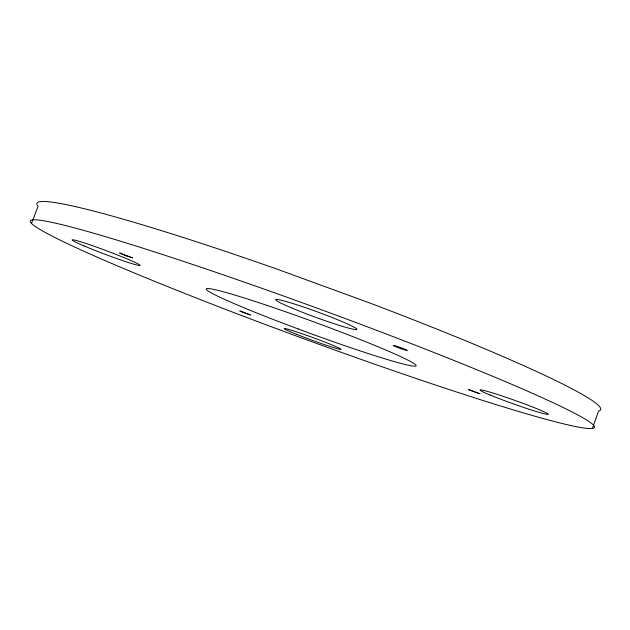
<?xml version="1.0" encoding="UTF-8"?>
<svg xmlns="http://www.w3.org/2000/svg" width="630" height="630" viewBox="0 0 630 630"><rect width="100%" height="100%" fill="white"/><g stroke="black" fill="none" stroke-linecap="round" stroke-linejoin="round"><path stroke-width="0.94" d="M592.444 428.447A300.408 16.656 20.1 0 0 201.883 267.561A300.408 16.656 20.1 0 0 142.719 276.468A300.408 16.656 20.1 0 0 592.444 428.447L598.5 411.114A300.132 21.073 20.1 0 0 369.786 302.998L276.444 268.916A300.132 21.073 20.1 0 0 38.036 206.38L31.5 223.453M119.747 253.024L125.102 255.504L132.599 257.867L119.747 253.024M239.959 311.062L250.299 314.913L239.959 311.062M468.657 389.663L479.887 393.774L468.657 389.663M298.226 329.002L273.869 319.741A111.699 6.04 20.1 0 1 238.636 296.234A111.699 6.04 20.1 0 1 410.784 361.644A111.699 6.04 20.1 0 1 298.226 329.002M490.108 395.026A36.162 1.89 19.6 0 0 547.131 414.343A36.162 1.89 19.6 0 0 505.441 397.105A36.162 1.89 19.6 0 0 490.108 395.026M292.541 308.314A43.234 2.827 20.1 0 0 356.698 329.545A43.234 2.827 20.1 0 0 299.636 305.715A43.234 2.827 20.1 0 0 292.541 308.314M84.207 245.983A36.249 1.898 20.6 0 0 139.451 265.521A36.249 1.898 20.6 0 0 94.476 246.377A36.249 1.898 20.6 0 0 84.207 245.983M296.226 334.176A30.319 1.394 20.1 0 0 340.932 349.406A30.319 1.394 20.1 0 0 300.534 333.199A30.319 1.394 20.1 0 0 296.226 334.176M395.475 346.602A7.56 0.48 19.8 0 0 407.232 350.564A7.56 0.48 19.8 0 0 398.152 346.713A7.56 0.48 19.8 0 0 395.475 346.602"/></g></svg>
